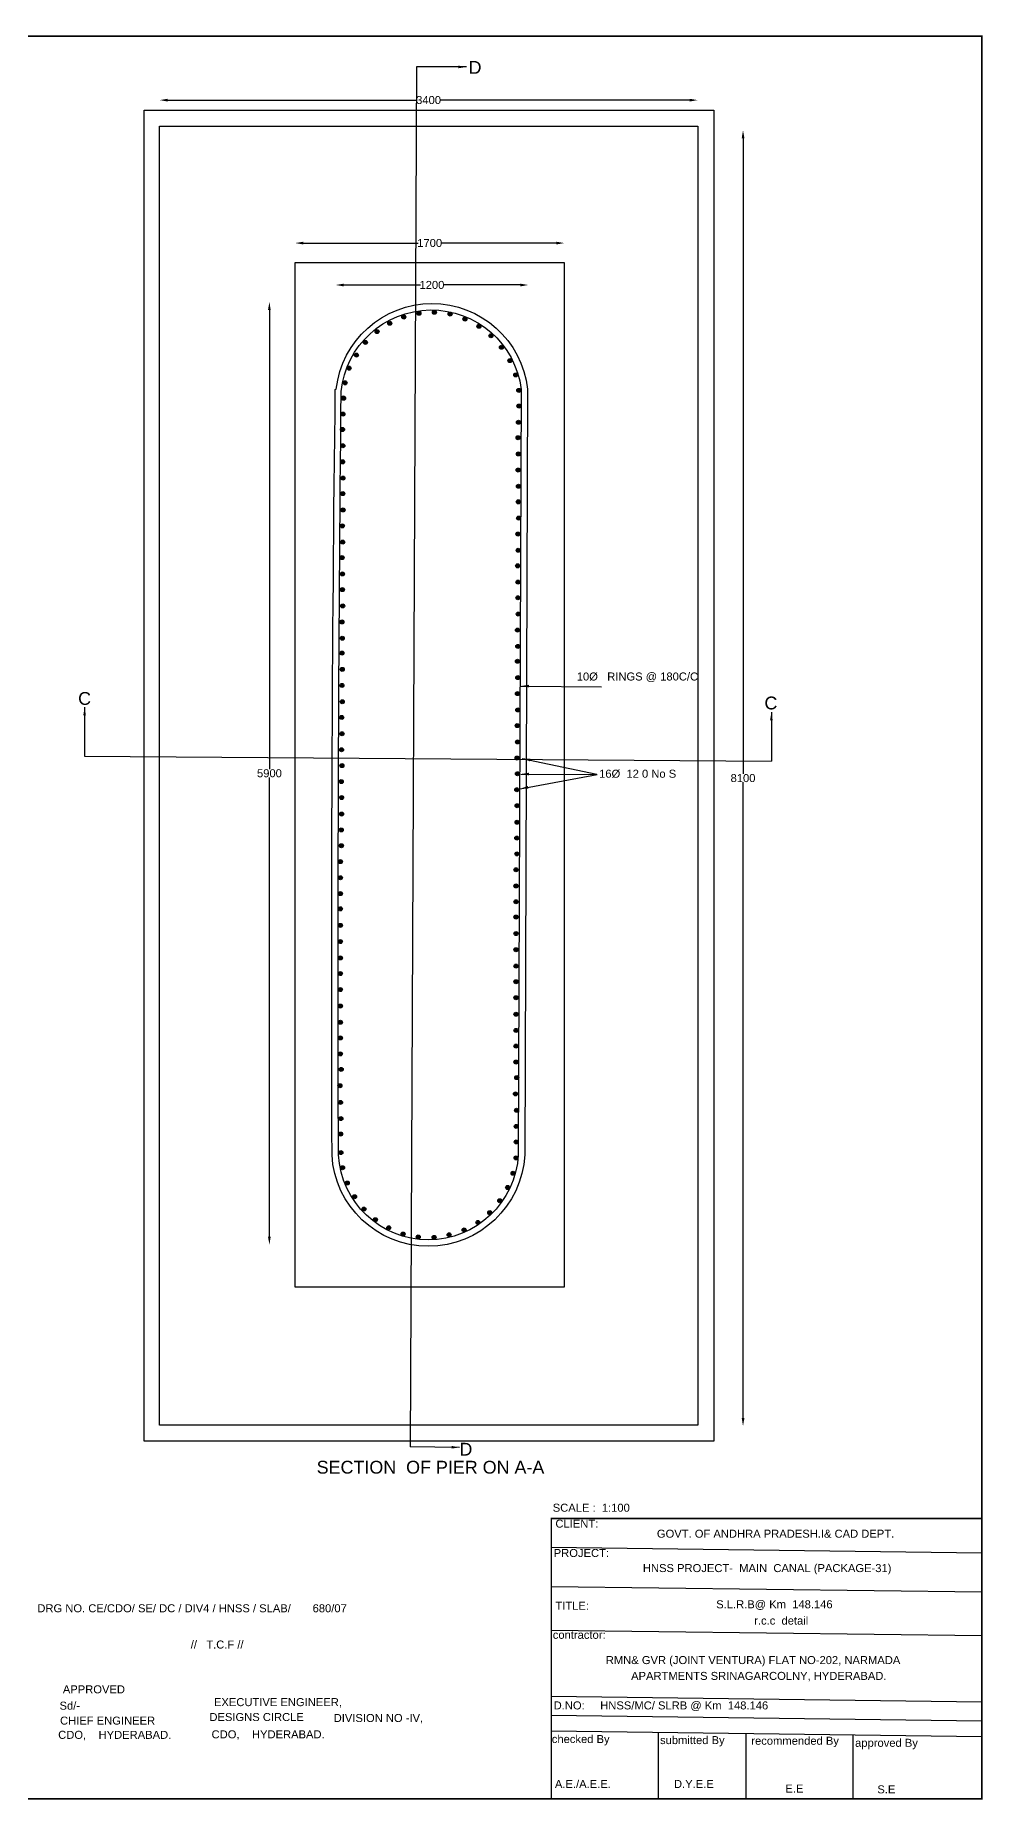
# Model space of a CAD drawing. Header units: inches. Extents: x 6803 to 22611, y -118036 to -103958.
# Drawn here: x 16694 to 22611, y -118036 to -107013 of the extents above; entities that cross this region are included whole.
import ezdxf

# ---------------------------------------------------------------- set-up
doc = ezdxf.new("R2010")
doc.units = ezdxf.units.IN
doc.header["$MEASUREMENT"] = 0
doc.styles.get("Standard").update_dxf_attribs({"font": 'arial.ttf'})
doc.dimstyles.new('ST100', dxfattribs={"dimtxt": 50, "dimasz": 50, "dimexe": 0, "dimexo": 300, "dimgap": 0.09, "dimtad": 0, "dimtih": 1, "dimtoh": 1, "dimdec": 0, "dimzin": 0, "dimdsep": 46, "dimtxsty": 'Standard', "dimcen": 0, "dimse1": 1, "dimse2": 1, "dimadec": 0, "dimazin": 0, "dimtfac": 1, "dimtdec": 0, "dimtofl": 0, "dimtmove": 0, "dimatfit": 3, "dimfxl": 2000, "dimtolj": 1, "dimtzin": 0, "dimarcsym": 0})

# ---------------------------------------------------------------- blocks, each defined once
blk = doc.blocks.new('*D25')
at = {"color": 0, "lineweight": -2, "transparency": 16777216}
for p, q in [((17520, -107418), (19076, -107418)), ((20781, -107418), (19225, -107418))]:
    blk.add_line(p, q, dxfattribs=at)
at = {"color": 0, "transparency": 16777216}
for points in [[(17520, -107410), (17520, -107427), (17470, -107418)], [(20781, -107410), (20781, -107427), (20831, -107418)]]:
    blk.add_solid(points, dxfattribs=at)
at = {"layer": 'Defpoints', "color": 0, "transparency": 16777216}
for p in [(20831, -107418), (17470, -107581), (20831, -107581)]:
    blk.add_point(p, dxfattribs=at)
at = {"color": 0, "transparency": 16777216, "insert": (19150, -107418), "char_height": 50, "attachment_point": 5}
blk.add_mtext('\\A1;3400', dxfattribs=at)
blk = doc.blocks.new('*D26')
at = {"color": 0, "lineweight": -2, "transparency": 16777216}
for p, q in [((18367, -108311), (19085, -108311)), ((19948, -108311), (19230, -108311))]:
    blk.add_line(p, q, dxfattribs=at)
at = {"color": 0, "transparency": 16777216}
for points in [[(18367, -108303), (18367, -108320), (18317, -108311)], [(19948, -108303), (19948, -108320), (19998, -108311)]]:
    blk.add_solid(points, dxfattribs=at)
at = {"layer": 'Defpoints', "color": 0, "transparency": 16777216}
for p in [(19998, -108311), (18317, -108432), (19998, -108432)]:
    blk.add_point(p, dxfattribs=at)
at = {"color": 0, "transparency": 16777216, "insert": (19157, -108311), "char_height": 50, "attachment_point": 5}
blk.add_mtext('\\A1;1700', dxfattribs=at)
blk = doc.blocks.new('*D27')
at = {"color": 0, "lineweight": -2, "transparency": 16777216}
for p, q in [((18620, -108573), (19099, -108573)), ((19723, -108573), (19244, -108573))]:
    blk.add_line(p, q, dxfattribs=at)
at = {"color": 0, "transparency": 16777216}
for points in [[(18620, -108565), (18620, -108582), (18570, -108573)], [(19723, -108565), (19723, -108582), (19773, -108573)]]:
    blk.add_solid(points, dxfattribs=at)
at = {"layer": 'Defpoints', "color": 0, "transparency": 16777216}
for p in [(19773, -108573), (18570, -108607), (19773, -108607)]:
    blk.add_point(p, dxfattribs=at)
at = {"color": 0, "transparency": 16777216, "insert": (19171, -108573), "char_height": 50, "attachment_point": 5}
blk.add_mtext('\\A1;1200', dxfattribs=at)
blk = doc.blocks.new('*D28')
at = {"color": 0, "lineweight": -2, "transparency": 16777216}
for p, q in [((18156, -108729), (18156, -111599)), ((18156, -114519), (18156, -111650))]:
    blk.add_line(p, q, dxfattribs=at)
at = {"color": 0, "transparency": 16777216}
for points in [[(18147, -108729), (18164, -108729), (18156, -108679)], [(18147, -114519), (18164, -114519), (18156, -114569)]]:
    blk.add_solid(points, dxfattribs=at)
at = {"layer": 'Defpoints', "color": 0, "transparency": 16777216}
for p in [(18162, -108679), (18156, -114569), (18162, -114569)]:
    blk.add_point(p, dxfattribs=at)
at = {"color": 0, "transparency": 16777216, "insert": (18156, -111624), "char_height": 50, "attachment_point": 5}
blk.add_mtext('\\A1;5900', dxfattribs=at)
blk = doc.blocks.new('*D29')
at = {"color": 0, "lineweight": -2, "transparency": 16777216}
for p, q in [((21114, -107656), (21114, -111628)), ((21114, -115652), (21114, -111679))]:
    blk.add_line(p, q, dxfattribs=at)
at = {"color": 0, "transparency": 16777216}
for points in [[(21106, -107656), (21123, -107656), (21114, -107606)], [(21106, -115652), (21123, -115652), (21114, -115702)]]:
    blk.add_solid(points, dxfattribs=at)
at = {"layer": 'Defpoints', "color": 0, "transparency": 16777216}
for p in [(21152, -107606), (21114, -115702), (21152, -115702)]:
    blk.add_point(p, dxfattribs=at)
at = {"color": 0, "transparency": 16777216, "insert": (21114, -111654), "char_height": 50, "attachment_point": 5}
blk.add_mtext('\\A1;8100', dxfattribs=at)

msp = doc.modelspace()

# ---------------------------------------------------------------- hatches: boundary and pattern name
h = msp.add_hatch(color=256)
edge = h.paths.add_edge_path()
edge.add_arc((18995.3, -108773.2), 12.5, 0, 360)
h = msp.add_hatch(color=256)
edge = h.paths.add_edge_path()
edge.add_arc((19089.7, -108750.2), 12.5, 0, 360)
h = msp.add_hatch(color=256)
edge = h.paths.add_edge_path()
edge.add_arc((19186.1, -108743.9), 12.5, 0, 360)
h = msp.add_hatch(color=256)
edge = h.paths.add_edge_path()
edge.add_arc((19284.6, -108754.7), 12.5, 0, 360)
h = msp.add_hatch(color=256)
edge = h.paths.add_edge_path()
edge.add_arc((19377.3, -108785.9), 12.5, 0, 360)
h = msp.add_hatch(color=256)
edge = h.paths.add_edge_path()
edge.add_arc((18828.1, -108864.1), 12.5, 0, 360)
h = msp.add_hatch(color=256)
edge = h.paths.add_edge_path()
edge.add_arc((18907.6, -108812.6), 12.5, 0, 360)
h = msp.add_hatch(color=256)
edge = h.paths.add_edge_path()
edge.add_arc((19464.5, -108831.1), 12.5, 0, 360)
h = msp.add_hatch(color=256)
edge = h.paths.add_edge_path()
edge.add_arc((19539.9, -108890.7), 12.5, 0, 360)
h = msp.add_hatch(color=256)
edge = h.paths.add_edge_path()
edge.add_arc((18699.7, -109011.4), 12.5, 0, 360)
h = msp.add_hatch(color=256)
edge = h.paths.add_edge_path()
edge.add_arc((18755.7, -108931.9), 12.5, 0, 360)
h = msp.add_hatch(color=256)
edge = h.paths.add_edge_path()
edge.add_arc((19605.5, -108962.2), 12.5, 0, 360)
h = msp.add_hatch(color=256)
edge = h.paths.add_edge_path()
edge.add_arc((18653.8, -109092.8), 12.5, 0, 360)
h = msp.add_hatch(color=256)
edge = h.paths.add_edge_path()
edge.add_arc((19657.9, -109045.7), 12.5, 0, 360)
h = msp.add_hatch(color=256)
edge = h.paths.add_edge_path()
edge.add_arc((19694.1, -109134.8), 12.5, 0, 360)
h = msp.add_hatch(color=256)
edge = h.paths.add_edge_path()
edge.add_arc((18628.7, -109184.4), 12.5, 0, 360)
h = msp.add_hatch(color=256)
edge = h.paths.add_edge_path()
edge.add_arc((19713.8, -109231.5), 12.5, 0, 360)
h = msp.add_hatch(color=256)
edge = h.paths.add_edge_path()
edge.add_arc((18617.8, -109278.4), 12.5, 0, 360)
h = msp.add_hatch(color=256)
edge = h.paths.add_edge_path()
edge.add_arc((18619, -109281.2), 12.5, 0, 360)
h = msp.add_hatch(color=256)
edge = h.paths.add_edge_path()
edge.add_arc((19714.2, -109329.5), 12.5, 0, 360)
h = msp.add_hatch(color=256)
edge = h.paths.add_edge_path()
edge.add_arc((18615.2, -109379.9), 12.5, 0, 360)
h = msp.add_hatch(color=256)
edge = h.paths.add_edge_path()
edge.add_arc((19711.5, -109431), 12.5, 0, 360)
h = msp.add_hatch(color=256)
edge = h.paths.add_edge_path()
edge.add_arc((18612.4, -109476), 12.5, 0, 360)
h = msp.add_hatch(color=256)
edge = h.paths.add_edge_path()
edge.add_arc((18614.4, -109577.9), 12.5, 0, 360)
h = msp.add_hatch(color=256)
edge = h.paths.add_edge_path()
edge.add_arc((19708.7, -109527.1), 12.5, 0, 360)
h = msp.add_hatch(color=256)
edge = h.paths.add_edge_path()
edge.add_arc((18613.2, -109678), 12.5, 0, 360)
h = msp.add_hatch(color=256)
edge = h.paths.add_edge_path()
edge.add_arc((19710.7, -109629), 12.5, 0, 360)
h = msp.add_hatch(color=256)
edge = h.paths.add_edge_path()
edge.add_arc((18615.2, -109779.9), 12.5, 0, 360)
h = msp.add_hatch(color=256)
edge = h.paths.add_edge_path()
edge.add_arc((19709.5, -109729.1), 12.5, 0, 360)
h = msp.add_hatch(color=256)
edge = h.paths.add_edge_path()
edge.add_arc((18614, -109876.8), 12.5, 0, 360)
h = msp.add_hatch(color=256)
edge = h.paths.add_edge_path()
edge.add_arc((19711.5, -109831), 12.5, 0, 360)
h = msp.add_hatch(color=256)
edge = h.paths.add_edge_path()
edge.add_arc((18616, -109978.6), 12.5, 0, 360)
h = msp.add_hatch(color=256)
edge = h.paths.add_edge_path()
edge.add_arc((19710.4, -109927.9), 12.5, 0, 360)
h = msp.add_hatch(color=256)
edge = h.paths.add_edge_path()
edge.add_arc((18611.6, -110077.9), 12.5, 0, 360)
h = msp.add_hatch(color=256)
edge = h.paths.add_edge_path()
edge.add_arc((19707.9, -110129), 12.5, 0, 360)
h = msp.add_hatch(color=256)
edge = h.paths.add_edge_path()
edge.add_arc((19712.3, -110029.8), 12.5, 0, 360)
h = msp.add_hatch(color=256)
edge = h.paths.add_edge_path()
edge.add_arc((18613.6, -110179.7), 12.5, 0, 360)
h = msp.add_hatch(color=256)
edge = h.paths.add_edge_path()
edge.add_arc((19709.9, -110230.8), 12.5, 0, 360)
h = msp.add_hatch(color=256)
edge = h.paths.add_edge_path()
edge.add_arc((18609.9, -110276.6), 12.5, 0, 360)
h = msp.add_hatch(color=256)
edge = h.paths.add_edge_path()
edge.add_arc((19706.3, -110327.7), 12.5, 0, 360)
h = msp.add_hatch(color=256)
edge = h.paths.add_edge_path()
edge.add_arc((18611.9, -110378.5), 12.5, 0, 360)
h = msp.add_hatch(color=256)
edge = h.paths.add_edge_path()
edge.add_arc((19708.2, -110429.6), 12.5, 0, 360)
h = msp.add_hatch(color=256)
edge = h.paths.add_edge_path()
edge.add_arc((18611.6, -110476.2), 12.5, 0, 360)
h = msp.add_hatch(color=256)
edge = h.paths.add_edge_path()
edge.add_arc((19707.9, -110527.3), 12.5, 0, 360)
h = msp.add_hatch(color=256)
edge = h.paths.add_edge_path()
edge.add_arc((18609.1, -110678.2), 12.5, 0, 360)
h = msp.add_hatch(color=256)
edge = h.paths.add_edge_path()
edge.add_arc((18613.6, -110578.1), 12.5, 0, 360)
h = msp.add_hatch(color=256)
edge = h.paths.add_edge_path()
edge.add_arc((19709.9, -110629.2), 12.5, 0, 360)
h = msp.add_hatch(color=256)
edge = h.paths.add_edge_path()
edge.add_arc((18611.1, -110780.1), 12.5, 0, 360)
h = msp.add_hatch(color=256)
edge = h.paths.add_edge_path()
edge.add_arc((19705.4, -110729.3), 12.5, 0, 360)
h = msp.add_hatch(color=256)
edge = h.paths.add_edge_path()
edge.add_arc((18609.1, -110872.9), 12.5, 0, 360)
h = msp.add_hatch(color=256)
edge = h.paths.add_edge_path()
edge.add_arc((19707.4, -110831.2), 12.5, 0, 360)
h = msp.add_hatch(color=256)
edge = h.paths.add_edge_path()
edge.add_arc((18611.1, -110974.8), 12.5, 0, 360)
h = msp.add_hatch(color=256)
edge = h.paths.add_edge_path()
edge.add_arc((19705.4, -110924), 12.5, 0, 360)
h = msp.add_hatch(color=256)
edge = h.paths.add_edge_path()
edge.add_arc((18609.1, -111075.1), 12.5, 0, 360)
h = msp.add_hatch(color=256)
edge = h.paths.add_edge_path()
edge.add_arc((19705.4, -111126.2), 12.5, 0, 360)
h = msp.add_hatch(color=256)
edge = h.paths.add_edge_path()
edge.add_arc((19707.4, -111025.9), 12.5, 0, 360)
h = msp.add_hatch(color=256)
edge = h.paths.add_edge_path()
edge.add_arc((18611.1, -111176.9), 12.5, 0, 360)
h = msp.add_hatch(color=256)
edge = h.paths.add_edge_path()
edge.add_arc((19707.4, -111228), 12.5, 0, 360)
h = msp.add_hatch(color=256)
edge = h.paths.add_edge_path()
edge.add_arc((18607.4, -111275.1), 12.5, 0, 360)
h = msp.add_hatch(color=256)
edge = h.paths.add_edge_path()
edge.add_arc((19703.8, -111326.2), 12.5, 0, 360)
h = msp.add_hatch(color=256)
edge = h.paths.add_edge_path()
edge.add_arc((18609.4, -111377), 12.5, 0, 360)
h = msp.add_hatch(color=256)
edge = h.paths.add_edge_path()
edge.add_arc((19705.7, -111428.1), 12.5, 0, 360)
h = msp.add_hatch(color=256)
edge = h.paths.add_edge_path()
edge.add_arc((18606.1, -111477.1), 12.5, 0, 360)
h = msp.add_hatch(color=256)
edge = h.paths.add_edge_path()
edge.add_arc((19702.5, -111528.3), 12.5, 0, 360)
h = msp.add_hatch(color=256)
edge = h.paths.add_edge_path()
edge.add_arc((18604.7, -111675.6), 12.5, 0, 360)
h = msp.add_hatch(color=256)
edge = h.paths.add_edge_path()
edge.add_arc((18608.8, -111575.7), 12.5, 0, 360)
h = msp.add_hatch(color=256)
edge = h.paths.add_edge_path()
edge.add_arc((19705.1, -111626.8), 12.5, 0, 360)
h = msp.add_hatch(color=256)
edge = h.paths.add_edge_path()
edge.add_arc((18607, -111775.3), 12.5, 0, 360)
h = msp.add_hatch(color=256)
edge = h.paths.add_edge_path()
edge.add_arc((19701, -111726.7), 12.5, 0, 360)
h = msp.add_hatch(color=256)
edge = h.paths.add_edge_path()
edge.add_arc((18606.5, -111878.4), 12.5, 0, 360)
h = msp.add_hatch(color=256)
edge = h.paths.add_edge_path()
edge.add_arc((19703.4, -111826.4), 12.5, 0, 360)
h = msp.add_hatch(color=256)
edge = h.paths.add_edge_path()
edge.add_arc((18604.7, -111977.5), 12.5, 0, 360)
h = msp.add_hatch(color=256)
edge = h.paths.add_edge_path()
edge.add_arc((19702.8, -111929.6), 12.5, 0, 360)
h = msp.add_hatch(color=256)
edge = h.paths.add_edge_path()
edge.add_arc((18605.3, -112076.1), 12.5, 0, 360)
h = msp.add_hatch(color=256)
edge = h.paths.add_edge_path()
edge.add_arc((19701, -112028.6), 12.5, 0, 360)
h = msp.add_hatch(color=256)
edge = h.paths.add_edge_path()
edge.add_arc((18599.5, -112175.6), 12.5, 0, 360)
h = msp.add_hatch(color=256)
edge = h.paths.add_edge_path()
edge.add_arc((19695.8, -112226.7), 12.5, 0, 360)
h = msp.add_hatch(color=256)
edge = h.paths.add_edge_path()
edge.add_arc((19701.6, -112127.2), 12.5, 0, 360)
h = msp.add_hatch(color=256)
edge = h.paths.add_edge_path()
edge.add_arc((18599.5, -112276.5), 12.5, 0, 360)
h = msp.add_hatch(color=256)
edge = h.paths.add_edge_path()
edge.add_arc((19695.8, -112327.6), 12.5, 0, 360)
h = msp.add_hatch(color=256)
edge = h.paths.add_edge_path()
edge.add_arc((18599.5, -112375.6), 12.5, 0, 360)
h = msp.add_hatch(color=256)
edge = h.paths.add_edge_path()
edge.add_arc((19695.8, -112426.7), 12.5, 0, 360)
h = msp.add_hatch(color=256)
edge = h.paths.add_edge_path()
edge.add_arc((18599.5, -112470.6), 12.5, 0, 360)
h = msp.add_hatch(color=256)
edge = h.paths.add_edge_path()
edge.add_arc((19695.8, -112521.7), 12.5, 0, 360)
h = msp.add_hatch(color=256)
edge = h.paths.add_edge_path()
edge.add_arc((18599.5, -112573.9), 12.5, 0, 360)
h = msp.add_hatch(color=256)
edge = h.paths.add_edge_path()
edge.add_arc((19695.8, -112625), 12.5, 0, 360)
h = msp.add_hatch(color=256)
edge = h.paths.add_edge_path()
edge.add_arc((18599.5, -112674.9), 12.5, 0, 360)
h = msp.add_hatch(color=256)
edge = h.paths.add_edge_path()
edge.add_arc((18599.5, -112777.5), 12.5, 0, 360)
h = msp.add_hatch(color=256)
edge = h.paths.add_edge_path()
edge.add_arc((19695.8, -112726), 12.5, 0, 360)
h = msp.add_hatch(color=256)
edge = h.paths.add_edge_path()
edge.add_arc((18599.5, -112874.9), 12.5, 0, 360)
h = msp.add_hatch(color=256)
edge = h.paths.add_edge_path()
edge.add_arc((19695.8, -112828.6), 12.5, 0, 360)
h = msp.add_hatch(color=256)
edge = h.paths.add_edge_path()
edge.add_arc((18599.5, -112974.7), 12.5, 0, 360)
h = msp.add_hatch(color=256)
edge = h.paths.add_edge_path()
edge.add_arc((19695.8, -112926), 12.5, 0, 360)
h = msp.add_hatch(color=256)
edge = h.paths.add_edge_path()
edge.add_arc((18599.5, -113078), 12.5, 0, 360)
h = msp.add_hatch(color=256)
edge = h.paths.add_edge_path()
edge.add_arc((19695.8, -113025.8), 12.5, 0, 360)
h = msp.add_hatch(color=256)
edge = h.paths.add_edge_path()
edge.add_arc((18599.5, -113179.3), 12.5, 0, 360)
h = msp.add_hatch(color=256)
edge = h.paths.add_edge_path()
edge.add_arc((19695.8, -113129.1), 12.5, 0, 360)
h = msp.add_hatch(color=256)
edge = h.paths.add_edge_path()
edge.add_arc((18599.5, -113277.3), 12.5, 0, 360)
h = msp.add_hatch(color=256)
edge = h.paths.add_edge_path()
edge.add_arc((19695.8, -113230.4), 12.5, 0, 360)
h = msp.add_hatch(color=256)
edge = h.paths.add_edge_path()
edge.add_arc((19695.8, -113328.4), 12.5, 0, 360)
h = msp.add_hatch(color=256)
edge = h.paths.add_edge_path()
edge.add_arc((18599.5, -113376.8), 12.5, 0, 360)
h = msp.add_hatch(color=256)
edge = h.paths.add_edge_path()
edge.add_arc((19695.8, -113427.9), 12.5, 0, 360)
h = msp.add_hatch(color=256)
edge = h.paths.add_edge_path()
edge.add_arc((18604, -113473.9), 12.5, 0, 360)
h = msp.add_hatch(color=256)
edge = h.paths.add_edge_path()
edge.add_arc((19700.4, -113525), 12.5, 0, 360)
h = msp.add_hatch(color=256)
edge = h.paths.add_edge_path()
edge.add_arc((18596.6, -113575.4), 12.5, 0, 360)
h = msp.add_hatch(color=256)
edge = h.paths.add_edge_path()
edge.add_arc((19693, -113626.5), 12.5, 0, 360)
h = msp.add_hatch(color=256)
edge = h.paths.add_edge_path()
edge.add_arc((18600.1, -113680.3), 12.5, 0, 360)
h = msp.add_hatch(color=256)
edge = h.paths.add_edge_path()
edge.add_arc((19699.3, -113729.1), 12.5, 0, 360)
h = msp.add_hatch(color=256)
edge = h.paths.add_edge_path()
edge.add_arc((18600.8, -113877.8), 12.5, 0, 360)
h = msp.add_hatch(color=256)
edge = h.paths.add_edge_path()
edge.add_arc((18602.2, -113781), 12.5, 0, 360)
h = msp.add_hatch(color=256)
edge = h.paths.add_edge_path()
edge.add_arc((19697.3, -113830.1), 12.5, 0, 360)
h = msp.add_hatch(color=256)
edge = h.paths.add_edge_path()
edge.add_arc((19697.3, -113926.7), 12.5, 0, 360)
h = msp.add_hatch(color=256)
edge = h.paths.add_edge_path()
edge.add_arc((18602.2, -113993.3), 12.5, 0, 360)
h = msp.add_hatch(color=256)
edge = h.paths.add_edge_path()
edge.add_arc((18612.6, -114087.9), 12.5, 0, 360)
h = msp.add_hatch(color=256)
edge = h.paths.add_edge_path()
edge.add_arc((19696.4, -114026.5), 12.5, 0, 360)
h = msp.add_hatch(color=256)
edge = h.paths.add_edge_path()
edge.add_arc((18642.5, -114183.8), 12.5, 0, 360)
h = msp.add_hatch(color=256)
edge = h.paths.add_edge_path()
edge.add_arc((19643.8, -114211.6), 12.5, 0, 360)
h = msp.add_hatch(color=256)
edge = h.paths.add_edge_path()
edge.add_arc((19677.8, -114123), 12.5, 0, 360)
h = msp.add_hatch(color=256)
edge = h.paths.add_edge_path()
edge.add_arc((18687.7, -114269.2), 12.5, 0, 360)
h = msp.add_hatch(color=256)
edge = h.paths.add_edge_path()
edge.add_arc((19594.6, -114294.2), 12.5, 0, 360)
h = msp.add_hatch(color=256)
edge = h.paths.add_edge_path()
edge.add_arc((18746.1, -114346.5), 12.5, 0, 360)
h = msp.add_hatch(color=256)
edge = h.paths.add_edge_path()
edge.add_arc((18817.8, -114412.8), 12.5, 0, 360)
h = msp.add_hatch(color=256)
edge = h.paths.add_edge_path()
edge.add_arc((19458, -114430), 12.5, 0, 360)
h = msp.add_hatch(color=256)
edge = h.paths.add_edge_path()
edge.add_arc((19532, -114368.6), 12.5, 0, 360)
h = msp.add_hatch(color=256)
edge = h.paths.add_edge_path()
edge.add_arc((18901.3, -114463.5), 12.5, 0, 360)
h = msp.add_hatch(color=256)
edge = h.paths.add_edge_path()
edge.add_arc((18990.9, -114502.4), 12.5, 0, 360)
h = msp.add_hatch(color=256)
edge = h.paths.add_edge_path()
edge.add_arc((19085.5, -114520.4), 12.5, 0, 360)
h = msp.add_hatch(color=256)
edge = h.paths.add_edge_path()
edge.add_arc((19184.6, -114523), 12.5, 0, 360)
h = msp.add_hatch(color=256)
edge = h.paths.add_edge_path()
edge.add_arc((19278.4, -114507.1), 12.5, 0, 360)
h = msp.add_hatch(color=256)
edge = h.paths.add_edge_path()
edge.add_arc((19372.2, -114476.5), 12.5, 0, 360)

# ---------------------------------------------------------------- linework, layer by layer
at = {"const_width": 10}
for points in [[(6807.9, -107018.1), (22606.1, -107018.1), (22606.1, -118031.4), (6807.9, -118031.4)], [(22606.1, -118031.4), (19916.6, -118031.4), (19916.6, -116278.7), (22606.1, -116278.7)]]:
    msp.add_lwpolyline(points, close=True, dxfattribs=at)
for points in [[(17373.9, -107480.2), (20932, -107480.2), (20932, -115796), (17373.9, -115796)], [(20830.9, -115695.7), (17469.7, -115695.7), (17469.7, -107580.9), (20830.9, -107580.9)], [(18317.2, -108432.4), (19997.8, -108432.4), (19997.8, -114834.7), (18317.2, -114834.7)]]:
    msp.add_lwpolyline(points, close=True)
for points in [[(18567.5, -109225.2, 0.0173565), (18573.5, -109223.2, -0.8942282), (19768.1, -109223.2), (19750.3, -114007.7, -0.9492638), (18547, -114007.7, -0.0040063), (18567.5, -109225.2, 0.0061513)], [(18603.9, -109238.2, -0.8941576), (19728.1, -109225.4), (19710.3, -114006.6, -0.9476596), (18587, -114006.6, -0.0032673), (18603.9, -109238.2)]]:
    msp.add_lwpolyline(points, format="xyb")
for points in [[(19916.6, -116459.2), (22606.1, -116493.9)], [(19916.6, -116703.6), (22606.1, -116738.3)], [(19916.6, -116976.2), (22606.1, -117011)], [(19916.6, -117389.6), (22606.1, -117424.4)], [(19916.6, -117508.7), (22606.1, -117543.5)], [(19916.6, -117607.1), (22606.1, -117641.9)], [(20583.5, -117615.8), (20583.5, -118031.4)], [(21131.7, -117622.8), (21131.7, -118031.4)], [(21799, -117631.5), (21799, -118031.4)]]:
    msp.add_lwpolyline(points)
for centre in [(18995.3, -108773.2), (19089.7, -108750.2), (19186.1, -108743.9), (19284.6, -108754.7), (19377.3, -108785.9), (18828.1, -108864.1), (18907.6, -108812.6), (19464.5, -108831.1), (19539.9, -108890.7), (18699.7, -109011.4), (18755.7, -108931.9), (19605.5, -108962.2), (18653.8, -109092.8), (19657.9, -109045.7), (19694.1, -109134.8), (18628.7, -109184.4), (19713.8, -109231.5), (18617.8, -109278.4), (18619, -109281.2), (19714.2, -109329.5), (18615.2, -109379.9), (19711.5, -109431), (18612.4, -109476), (18614.4, -109577.9), (19708.7, -109527.1), (18613.2, -109678), (19710.7, -109629), (18615.2, -109779.9), (19709.5, -109729.1), (18614, -109876.8), (19711.5, -109831), (18616, -109978.6), (19710.4, -109927.9), (18611.6, -110077.9), (19707.9, -110129), (19712.3, -110029.8), (18613.6, -110179.7), (19709.9, -110230.8), (18609.9, -110276.6), (19706.3, -110327.7), (18611.9, -110378.5), (19708.2, -110429.6), (18611.6, -110476.2), (19707.9, -110527.3), (18609.1, -110678.2), (18613.6, -110578.1), (19709.9, -110629.2), (18611.1, -110780.1), (19705.4, -110729.3), (18609.1, -110872.9), (19707.4, -110831.2), (18611.1, -110974.8), (19705.4, -110924), (18609.1, -111075.1), (19705.4, -111126.2), (19707.4, -111025.9), (18611.1, -111176.9), (19707.4, -111228), (18607.4, -111275.1), (19703.8, -111326.2), (18609.4, -111377), (19705.7, -111428.1), (18606.1, -111477.1), (19702.5, -111528.3), (18604.7, -111675.6), (18608.8, -111575.7), (19705.1, -111626.8), (18607, -111775.3), (19701, -111726.7), (18606.5, -111878.4), (19703.4, -111826.4), (18604.7, -111977.5), (19702.8, -111929.6), (18605.3, -112076.1), (19701, -112028.6), (18599.5, -112175.6), (19695.8, -112226.7), (19701.6, -112127.2), (18599.5, -112276.5), (19695.8, -112327.6), (18599.5, -112375.6), (19695.8, -112426.7), (18599.5, -112470.6), (19695.8, -112521.7), (18599.5, -112573.9), (19695.8, -112625), (18599.5, -112674.9), (18599.5, -112777.5), (19695.8, -112726), (18599.5, -112874.9), (19695.8, -112828.6), (18599.5, -112974.7), (19695.8, -112926), (18599.5, -113078), (19695.8, -113025.8), (18599.5, -113179.3), (19695.8, -113129.1), (18599.5, -113277.3), (19695.8, -113230.4), (19695.8, -113328.4), (18599.5, -113376.8), (19695.8, -113427.9), (18604, -113473.9), (19700.4, -113525), (18596.6, -113575.4), (19693, -113626.5), (18600.1, -113680.3), (19699.3, -113729.1), (18600.8, -113877.8), (18602.2, -113781), (19697.3, -113830.1), (19697.3, -113926.7), (18602.2, -113993.3), (18612.6, -114087.9), (19696.4, -114026.5), (18642.5, -114183.8), (19643.8, -114211.6), (19677.8, -114123), (18687.7, -114269.2), (19594.6, -114294.2), (18746.1, -114346.5), (18817.8, -114412.8), (19458, -114430), (19532, -114368.6), (18901.3, -114463.5), (18990.9, -114502.4), (19085.5, -114520.4), (19184.6, -114523), (19278.4, -114507.1), (19372.2, -114476.5)]:
    msp.add_circle(centre, 12.5)

# ---------------------------------------------------------------- texts
for s, height, p in [('D', 80, (19400, -107253.8)), (' 10Ø   RINGS @ 180C/C', 50, (20056.2, -111044.1)), ('C', 80, (16961.1, -111196.3)), ('C', 80, (21247.8, -111224.6)), (' 16Ø  12 0 No S', 50, (20195.8, -111651.5)), ('D', 80, (19342.9, -115886.6)), (' SECTION  OF PIER ON A-A', 80, (18420, -115999.1)), ('    SCALE :  1:100', 50, (19847.9, -116237.2)), ('    CLIENT:', 50, (19864.7, -116336.6)), ('   GOVT. OF ANDHRA PRADESH.I& CAD DEPT.', 50, (20517.8, -116399.5)), ('   PROJECT:', 50, (19873.5, -116520.1)), ('    HNSS PROJECT-  MAIN  CANAL (PACKAGE-31)', 50, (20411.1, -116614.3)), (' DRG NO. CE/CDO/ SE/ DC / DIV4 / HNSS / SLAB/       680/07', 50, (16687, -116865.4)), ('     TITLE:', 50, (19845.2, -116849.8)), ('    S.L.R.B@ Km  148.146', 50, (20869.1, -116840.5)), ('     r.c.c  detail', 50, (21086.7, -116942.4)), ('  //   T.C.F //', 50, (17625.7, -117091.9)), ('     contractor:', 50, (19828.7, -117031.2)), ('   RMN& GVR (JOINT VENTURA) FLAT NO-202, NARMADA', 50, (20198.9, -117189)), ('   APARTMENTS SRINAGARCOLNY, HYDERABAD.', 50, (20356.9, -117287.9)), ('   APPROVED', 50, (16807.4, -117371.8)), ('    Sd/-   ', 50, (16767.4, -117473.9)), ('  DESIGNS CIRCLE', 50, (17742.3, -117544.8)), ('    EXECUTIVE ENGINEER,', 50, (17731.8, -117451.7)), ('     DIVISION NO -IV,', 50, (18460.3, -117550.9)), ('       D.NO:     HNSS/MC/ SLRB @ Km  148.146', 50, (19795.4, -117472.3)), ('       CDO,    HYDERABAD.', 50, (16700.7, -117656.1)), ('      CHIEF ENGINEER', 50, (16731.8, -117567.2)), ('       CDO,    HYDERABAD.', 50, (17658.8, -117653)), ('    checked By', 50, (19842.1, -117682.3)), ('    submitted By', 50, (20517.9, -117688.9)), ('    recommended By', 50, (21088.2, -117693)), (' approved By', 50, (21794.8, -117706)), ('    A.E./A.E.E.', 50, (19861.5, -117963)), ('      D.Y.E.E', 50, (20566.5, -117963)), ('         E.E', 50, (21203.9, -117991.9)), ('      S.E', 50, (21836.5, -117996.8))]:
    msp.add_text(s, height=height).set_placement(p)

# ---------------------------------------------------------------- dimensions: what is measured, and where the dimension line sits
for base, p1, p2, text, picture, middle in [((20830.9, -107418.3), (17469.7, -107580.9), (20830.9, -107580.9), '3400', '*D25', (19150.3, -107418.3)), ((19997.8, -108311.3), (18317.2, -108432.4), (19997.8, -108432.4), '1700', '*D26', (19157.5, -108311.3)), ((19773, -108573.5), (18569.7, -108606.6), (19773, -108606.6), '1200', '*D27', (19171.4, -108573.5))]:
    dim = msp.add_linear_dim(base=base, p1=p1, p2=p2, text=text, dimstyle='ST100')
    dim.commit()
    dim.dimension.update_dxf_attribs({"geometry": picture, "text_midpoint": middle})
for base, p1, p2, text, picture, middle in [((21114.4, -115701.5), (21151.9, -107605.5), (21151.9, -115701.5), '8100', '*D29', (21114.4, -111653.5)), ((18155.8, -114569.4), (18161.8, -108679.2), (18161.8, -114569.4), '5900', '*D28', (18155.8, -111624.3))]:
    dim = msp.add_linear_dim(base=base, p1=p1, p2=p2, angle=90, text=text, dimstyle='ST100')
    dim.commit()
    dim.dimension.update_dxf_attribs({"geometry": picture, "text_midpoint": middle})

# ---------------------------------------------------------------- leaders
for points in [[(19386.9, -107210.8), (19075.5, -107210.8), (19034, -115832.5)], [(19727.7, -111078.5), (20229.5, -111084)], [(17001.5, -111211.6), (17001.5, -111516), (21291.2, -111547.7)], [(21291.2, -111242.1), (21291.2, -111547.7)], [(19735.4, -111530.7), (20201, -111628.4)], [(19722.3, -111720.2), (20202.5, -111631.3)], [(19726.7, -111628.4), (20196.7, -111631.3)], [(19343.9, -115835.1), (19034, -115831.3)]]:
    msp.add_leader(points, dimstyle='ST100', override={"dimgap": 0.09, "dimtad": 0})

doc.saveas('drawing.dxf')
